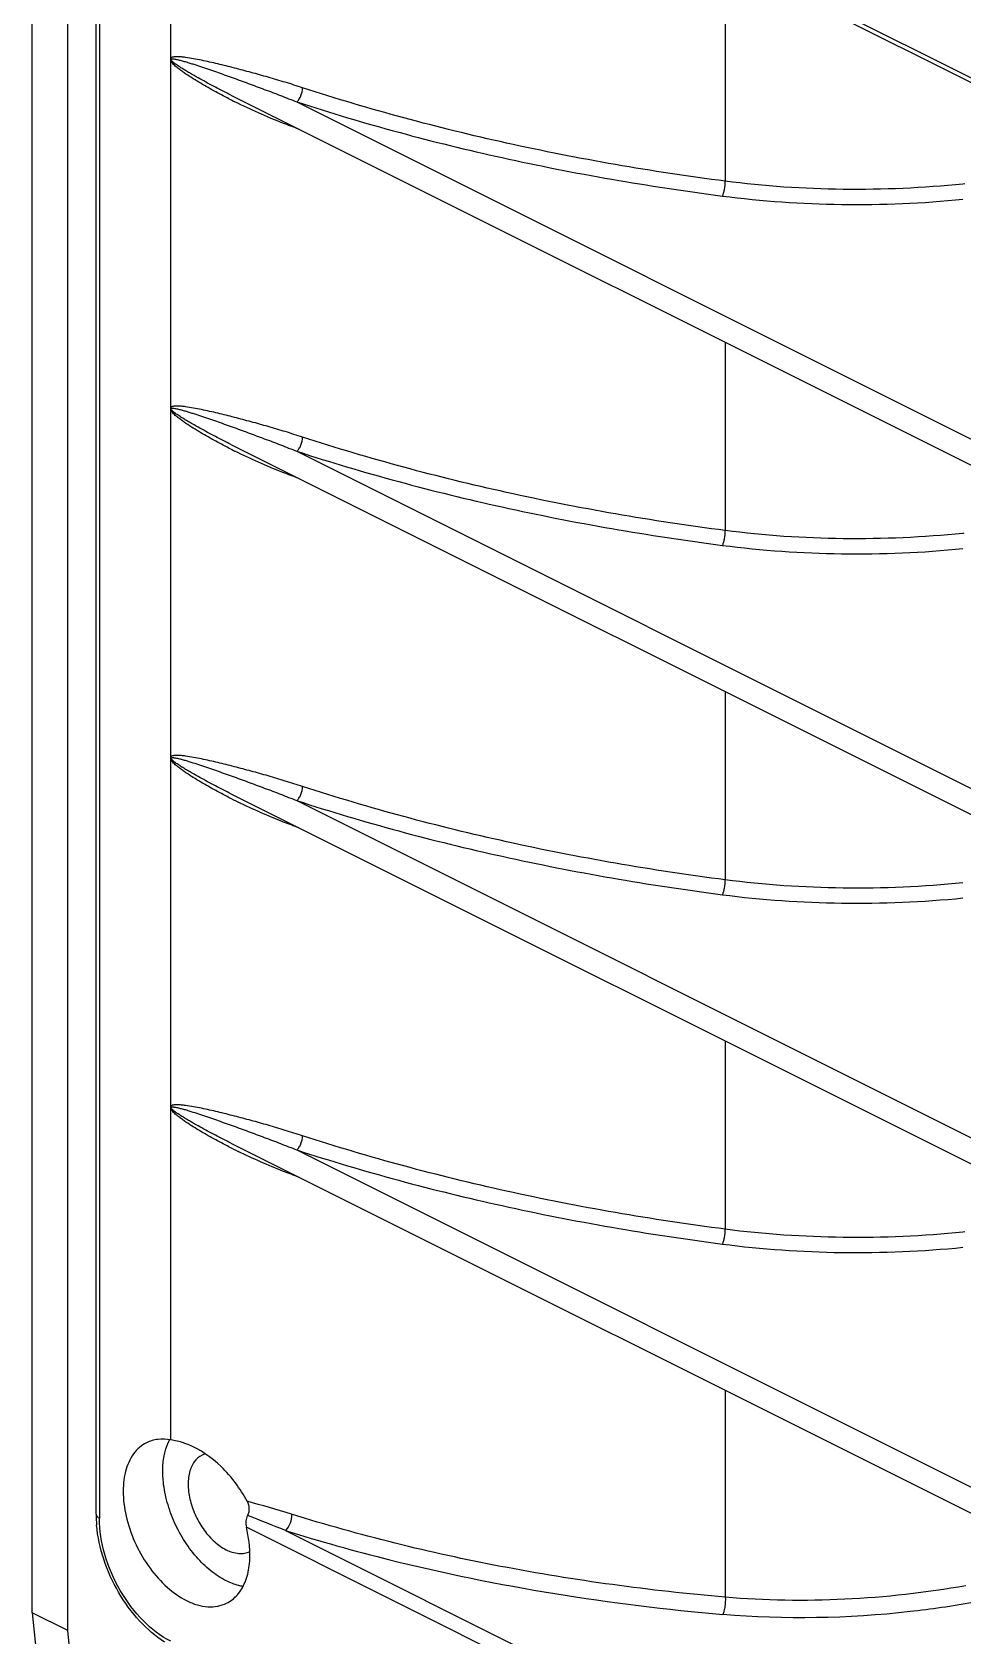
# Model space of a CAD drawing. Header units: millimetres. Extents: x 208114 to 212367, y 170574 to 176275.
# Drawn here: x 211387.2 to 211430.4, y 175258.6 to 175333.1 of the extents above; entities that cross this region are included whole.
import ezdxf

# ---------------------------------------------------------------- set-up
doc = ezdxf.new("R2010")
doc.units = ezdxf.units.MM
doc.header["$LTSCALE"] = 10

msp = doc.modelspace()

# ---------------------------------------------------------------- linework, layer by layer
for p, q in [((211387.224, 175259.702), (211387.224, 175372.296)), ((211388.879, 175258.875), (211388.879, 175354.534)), ((211390.198, 175264.276), (211390.198, 175354.351)), ((211390.35, 175354.167), (211390.35, 175264.092)), ((211393.66, 175331.854), (211393.66, 175347.222)), ((211397.172, 175347.764), (211460.752, 175315.974)), ((211397.19, 175347.541), (211460.887, 175315.692)), ((211419.4, 175336.436), (211419.4, 175326.145)), ((211393.66, 175315.641), (211393.66, 175331.736)), ((211396.455, 175330.141), (211461.792, 175297.472)), ((211399.512, 175329.825), (211459.245, 175299.959)), ((211430.52, 175326.021), (211430.433, 175326.012)), ((211419.4, 175318.668), (211419.4, 175309.932)), ((211393.66, 175299.427), (211393.66, 175315.522)), ((211396.455, 175313.927), (211461.792, 175281.258)), ((211399.512, 175313.612), (211459.245, 175283.745)), ((211430.481, 175309.803), (211430.433, 175309.799)), ((211419.4, 175302.455), (211419.4, 175293.718)), ((211393.66, 175283.214), (211393.66, 175299.309)), ((211396.455, 175297.714), (211461.792, 175265.045)), ((211399.512, 175297.398), (211459.245, 175267.532)), ((211419.4, 175286.241), (211419.4, 175277.505)), ((211393.66, 175267.727), (211393.66, 175283.095)), ((211396.455, 175281.5), (211461.792, 175248.832)), ((211399.512, 175281.185), (211459.245, 175251.318)), ((211430.52, 175277.381), (211430.433, 175277.372)), ((211419.4, 175270.028), (211419.4, 175260.426)), ((211460.752, 175231.884), (211397.172, 175263.674)), ((211398.992, 175263.52), (211459.553, 175233.239)), ((211387.224, 175259.702), (211397.315, 175164.404)), ((211388.879, 175258.875), (211387.224, 175259.702)), ((211398.43, 175168.671), (211388.879, 175258.875))]:
    msp.add_line(p, q)
for centre, radius, start, end in [((211409.238, 175355.242), 28.362, 243.0052, 243.63744), ((211409.238, 175339.029), 28.362, 243.0052, 243.63744), ((211409.317, 175322.972), 28.538, 243.00515, 243.96747), ((211409.317, 175306.759), 28.538, 243.00515, 243.96747), ((211395.541, 175266.176), 0.946, 107.07372, 116.55289), ((211383.54, 175213.918), 52.76, 72.65522, 74.99279), ((211395.787, 175264.277), 5.589, 180.00839, 181.93954), ((211396.159, 175264.29), 5.961, 181.95103, 185.0449), ((211352.501, 175149.143), 123.464, 67.88017, 68.76296)]:
    msp.add_arc(centre, radius, start, end)
msp.add_ellipse((211596.402, 175218.463), major_axis=(244.112, -150.87), ratio=0.08152, start_param=8.448011, end_param=8.931428)
for points, knots in [([(211469.963, 175330.926), (211461.762, 175333.405), (211446.017, 175338.799), (211423.909, 175348.514), (211404.28, 175359.487), (211392.543, 175367.896), (211387.224, 175372.296)], [0, 0, 0, 0, 0.276205, 0.535916, 0.777475, 1, 1, 1, 1]), ([(211399.782, 175330.48), (211399.515, 175330.568), (211398.983, 175330.735), (211398.186, 175330.971), (211397.398, 175331.192), (211396.62, 175331.398), (211395.977, 175331.558), (211395.468, 175331.676), (211395.09, 175331.758), (211394.717, 175331.832), (211394.408, 175331.883), (211394.164, 175331.912), (211393.985, 175331.924), (211393.838, 175331.922), (211393.728, 175331.901), (211393.676, 175331.875), (211393.66, 175331.854)], [0, 0, 0, 0, 0.133407, 0.264774, 0.394151, 0.521525, 0.646783, 0.708536, 0.769615, 0.829886, 0.889086, 0.918117, 0.946568, 0.974073, 0.987255, 1, 1, 1, 1]), ([(211393.676, 175331.788), (211393.674, 175331.793), (211393.664, 175331.814), (211393.66, 175331.837), (211393.66, 175331.854)], [0, 0, 0, 0, 0.264046, 1, 1, 1, 1]), ([(211393.66, 175331.736), (211393.66, 175331.741), (211393.661, 175331.759), (211393.666, 175331.779), (211393.676, 175331.788)], [0, 0, 0, 0, 0.28426, 1, 1, 1, 1]), ([(211396.364, 175329.97), (211396.128, 175330.09), (211395.775, 175330.276), (211395.311, 175330.536), (211394.965, 175330.738), (211394.622, 175330.949), (211394.339, 175331.135), (211394.117, 175331.294), (211393.952, 175331.421), (211393.818, 175331.537), (211393.719, 175331.642), (211393.676, 175331.702), (211393.66, 175331.736)], [0, 0, 0, 0, 0.24482, 0.367629, 0.49086, 0.614739, 0.739715, 0.802902, 0.866878, 0.932207, 0.96576, 1, 1, 1, 1]), ([(211396.455, 175330.141), (211396.334, 175330.201), (211396.093, 175330.323), (211395.732, 175330.509), (211395.373, 175330.699), (211395.016, 175330.894), (211394.72, 175331.06), (211394.485, 175331.197), (211394.309, 175331.302), (211394.134, 175331.41), (211393.991, 175331.504), (211393.878, 175331.583), (211393.796, 175331.645), (211393.731, 175331.701), (211393.69, 175331.748), (211393.675, 175331.776), (211393.676, 175331.788)], [0, 0, 0, 0, 0.124862, 0.249815, 0.374884, 0.500113, 0.625581, 0.688447, 0.751438, 0.814595, 0.877966, 0.909749, 0.941524, 0.973012, 0.988354, 1, 1, 1, 1]), ([(211393.676, 175331.788), (211393.676, 175331.797), (211393.693, 175331.816), (211393.727, 175331.82), (211393.764, 175331.821), (211393.819, 175331.816), (211393.889, 175331.805), (211394.004, 175331.781), (211394.15, 175331.745), (211394.328, 175331.695), (211394.506, 175331.641), (211394.747, 175331.566), (211395.049, 175331.467), (211395.413, 175331.344), (211395.779, 175331.218), (211396.146, 175331.088), (211396.64, 175330.912), (211397.259, 175330.686), (211398.007, 175330.408), (211398.759, 175330.122), (211399.261, 175329.925), (211399.512, 175329.825)], [0, 0, 0, 0, 0.004451, 0.010035, 0.016211, 0.022692, 0.036383, 0.050572, 0.079747, 0.109541, 0.139718, 0.170168, 0.231659, 0.293741, 0.356287, 0.419228, 0.482523, 0.610083, 0.738861, 0.868828, 1, 1, 1, 1]), ([(211399.511, 175329.825), (211399.551, 175329.857), (211399.627, 175329.947), (211399.739, 175330.162), (211399.784, 175330.354), (211399.783, 175330.48)], [0, 0, 0, 0, 0.211639, 0.479063, 1, 1, 1, 1]), ([(211419.4, 175326.145), (211415.993, 175326.588), (211409.377, 175327.729), (211402.89, 175329.467), (211399.782, 175330.48)], [0, 0, 0, 0, 0.51247, 1, 1, 1, 1]), ([(211399.61, 175328.563), (211399.357, 175328.653), (211398.351, 175329.032), (211397.367, 175329.471), (211396.644, 175329.829)], [0, 0, 0, 0, 0.249246, 1, 1, 1, 1]), ([(211399.512, 175329.825), (211402.641, 175328.804), (211409.175, 175327.053), (211415.838, 175325.904), (211419.269, 175325.458)], [0, 0, 0, 0, 0.487534, 1, 1, 1, 1]), ([(211419.268, 175325.457), (211419.29, 175325.497), (211419.329, 175325.599), (211419.385, 175325.828), (211419.404, 175326.018), (211419.4, 175326.145)], [0, 0, 0, 0, 0.194038, 0.459924, 1, 1, 1, 1]), ([(211419.269, 175325.457), (211421.101, 175325.219), (211424.83, 175324.963), (211428.563, 175325.122), (211430.433, 175325.306)], [0, 0, 0, 0, 0.495815, 1, 1, 1, 1]), ([(211430.433, 175326.012), (211428.585, 175325.825), (211424.896, 175325.661), (211421.212, 175325.911), (211419.4, 175326.145)], [0, 0, 0, 0, 0.504164, 1, 1, 1, 1]), ([(211399.782, 175314.267), (211399.515, 175314.354), (211398.983, 175314.522), (211398.186, 175314.758), (211397.398, 175314.979), (211396.62, 175315.185), (211395.977, 175315.345), (211395.468, 175315.463), (211395.09, 175315.545), (211394.717, 175315.618), (211394.408, 175315.669), (211394.164, 175315.698), (211393.985, 175315.711), (211393.838, 175315.709), (211393.728, 175315.688), (211393.676, 175315.661), (211393.66, 175315.64)], [0, 0, 0, 0, 0.133407, 0.264774, 0.394151, 0.521525, 0.646783, 0.708536, 0.769615, 0.829886, 0.889086, 0.918117, 0.946568, 0.974073, 0.987255, 1, 1, 1, 1]), ([(211393.676, 175315.575), (211393.673, 175315.58), (211393.663, 175315.6), (211393.66, 175315.624), (211393.66, 175315.641)], [0, 0, 0, 0, 0.264105, 1, 1, 1, 1]), ([(211393.66, 175315.522), (211393.66, 175315.528), (211393.661, 175315.546), (211393.666, 175315.566), (211393.676, 175315.575)], [0, 0, 0, 0, 0.28426, 1, 1, 1, 1]), ([(211396.364, 175313.756), (211396.128, 175313.877), (211395.775, 175314.063), (211395.311, 175314.322), (211394.965, 175314.524), (211394.622, 175314.736), (211394.339, 175314.922), (211394.117, 175315.08), (211393.952, 175315.208), (211393.818, 175315.324), (211393.719, 175315.429), (211393.676, 175315.489), (211393.66, 175315.522)], [0, 0, 0, 0, 0.24482, 0.367629, 0.49086, 0.614739, 0.739715, 0.802902, 0.866878, 0.932207, 0.96576, 1, 1, 1, 1]), ([(211396.455, 175313.927), (211396.334, 175313.988), (211396.093, 175314.11), (211395.732, 175314.296), (211395.373, 175314.486), (211395.016, 175314.68), (211394.72, 175314.847), (211394.485, 175314.983), (211394.309, 175315.088), (211394.134, 175315.196), (211393.991, 175315.29), (211393.878, 175315.369), (211393.796, 175315.431), (211393.731, 175315.487), (211393.69, 175315.534), (211393.675, 175315.562), (211393.676, 175315.575)], [0, 0, 0, 0, 0.124862, 0.249815, 0.374884, 0.500113, 0.625581, 0.688447, 0.751438, 0.814595, 0.877966, 0.909749, 0.941524, 0.973012, 0.988354, 1, 1, 1, 1]), ([(211393.676, 175315.575), (211393.676, 175315.584), (211393.693, 175315.603), (211393.727, 175315.606), (211393.764, 175315.608), (211393.819, 175315.603), (211393.889, 175315.592), (211394.004, 175315.568), (211394.15, 175315.531), (211394.328, 175315.481), (211394.506, 175315.428), (211394.747, 175315.353), (211395.049, 175315.254), (211395.413, 175315.131), (211395.779, 175315.004), (211396.146, 175314.875), (211396.64, 175314.699), (211397.259, 175314.473), (211398.007, 175314.195), (211398.759, 175313.908), (211399.261, 175313.712), (211399.512, 175313.612)], [0, 0, 0, 0, 0.004451, 0.010035, 0.016211, 0.022692, 0.036383, 0.050572, 0.079747, 0.109541, 0.139718, 0.170168, 0.231659, 0.293741, 0.356287, 0.419228, 0.482523, 0.610083, 0.738861, 0.868828, 1, 1, 1, 1]), ([(211399.61, 175312.349), (211399.357, 175312.439), (211398.351, 175312.818), (211397.367, 175313.257), (211396.644, 175313.616)], [0, 0, 0, 0, 0.249246, 1, 1, 1, 1]), ([(211399.511, 175313.611), (211399.551, 175313.644), (211399.627, 175313.734), (211399.739, 175313.948), (211399.784, 175314.141), (211399.783, 175314.267)], [0, 0, 0, 0, 0.211639, 0.479063, 1, 1, 1, 1]), ([(211399.512, 175313.611), (211402.641, 175312.591), (211409.175, 175310.84), (211415.838, 175309.69), (211419.269, 175309.245)], [0, 0, 0, 0, 0.487534, 1, 1, 1, 1]), ([(211419.4, 175309.932), (211415.993, 175310.374), (211409.377, 175311.515), (211402.89, 175313.254), (211399.782, 175314.267)], [0, 0, 0, 0, 0.51247, 1, 1, 1, 1]), ([(211419.268, 175309.244), (211419.29, 175309.284), (211419.329, 175309.385), (211419.385, 175309.614), (211419.404, 175309.805), (211419.4, 175309.932)], [0, 0, 0, 0, 0.194036, 0.45992, 1, 1, 1, 1]), ([(211430.433, 175309.799), (211428.585, 175309.612), (211424.896, 175309.448), (211421.212, 175309.697), (211419.4, 175309.932)], [0, 0, 0, 0, 0.504164, 1, 1, 1, 1]), ([(211419.269, 175309.244), (211421.101, 175309.005), (211424.83, 175308.749), (211428.563, 175308.908), (211430.433, 175309.093)], [0, 0, 0, 0, 0.495816, 1, 1, 1, 1]), ([(211399.782, 175298.053), (211399.515, 175298.141), (211398.983, 175298.308), (211398.186, 175298.544), (211397.398, 175298.765), (211396.62, 175298.972), (211395.977, 175299.131), (211395.468, 175299.249), (211395.09, 175299.331), (211394.717, 175299.405), (211394.408, 175299.456), (211394.164, 175299.485), (211393.985, 175299.497), (211393.838, 175299.495), (211393.728, 175299.474), (211393.676, 175299.448), (211393.66, 175299.427)], [0, 0, 0, 0, 0.133407, 0.264774, 0.394151, 0.521525, 0.646783, 0.708536, 0.769615, 0.829886, 0.889086, 0.918117, 0.946568, 0.974073, 0.987255, 1, 1, 1, 1]), ([(211393.676, 175299.361), (211393.673, 175299.366), (211393.663, 175299.387), (211393.66, 175299.41), (211393.66, 175299.427)], [0, 0, 0, 0, 0.264097, 1, 1, 1, 1]), ([(211393.66, 175299.309), (211393.66, 175299.314), (211393.661, 175299.332), (211393.666, 175299.352), (211393.676, 175299.361)], [0, 0, 0, 0, 0.284275, 1, 1, 1, 1]), ([(211396.363, 175297.543), (211396.127, 175297.664), (211395.775, 175297.849), (211395.311, 175298.109), (211394.965, 175298.311), (211394.621, 175298.522), (211394.339, 175298.708), (211394.117, 175298.867), (211393.952, 175298.994), (211393.818, 175299.11), (211393.719, 175299.215), (211393.676, 175299.275), (211393.66, 175299.309)], [0, 0, 0, 0, 0.244819, 0.367628, 0.490859, 0.614738, 0.739714, 0.802901, 0.866878, 0.932207, 0.96576, 1, 1, 1, 1]), ([(211396.455, 175297.714), (211396.334, 175297.774), (211396.093, 175297.896), (211395.732, 175298.082), (211395.373, 175298.273), (211395.016, 175298.467), (211394.72, 175298.633), (211394.485, 175298.77), (211394.309, 175298.875), (211394.134, 175298.983), (211393.991, 175299.077), (211393.878, 175299.156), (211393.796, 175299.218), (211393.731, 175299.274), (211393.69, 175299.321), (211393.675, 175299.349), (211393.676, 175299.361)], [0, 0, 0, 0, 0.124862, 0.249816, 0.374885, 0.500113, 0.625581, 0.688448, 0.751439, 0.814596, 0.877967, 0.90975, 0.941525, 0.973013, 0.988355, 1, 1, 1, 1]), ([(211393.676, 175299.361), (211393.676, 175299.37), (211393.693, 175299.389), (211393.727, 175299.393), (211393.764, 175299.394), (211393.819, 175299.389), (211393.889, 175299.378), (211394.004, 175299.355), (211394.15, 175299.318), (211394.328, 175299.268), (211394.506, 175299.214), (211394.747, 175299.139), (211395.049, 175299.041), (211395.413, 175298.918), (211395.779, 175298.791), (211396.146, 175298.661), (211396.64, 175298.485), (211397.259, 175298.259), (211398.007, 175297.981), (211398.759, 175297.695), (211399.261, 175297.498), (211399.512, 175297.398)], [0, 0, 0, 0, 0.004451, 0.010034, 0.01621, 0.022692, 0.036383, 0.050571, 0.079746, 0.10954, 0.139718, 0.170168, 0.231658, 0.29374, 0.356287, 0.419228, 0.482523, 0.610083, 0.738861, 0.868828, 1, 1, 1, 1]), ([(211399.511, 175297.398), (211399.551, 175297.43), (211399.627, 175297.52), (211399.739, 175297.735), (211399.784, 175297.927), (211399.783, 175298.053)], [0, 0, 0, 0, 0.211639, 0.479063, 1, 1, 1, 1]), ([(211419.4, 175293.718), (211415.993, 175294.161), (211409.377, 175295.302), (211402.89, 175297.04), (211399.782, 175298.053)], [0, 0, 0, 0, 0.51247, 1, 1, 1, 1]), ([(211399.61, 175296.136), (211399.37, 175296.221), (211398.415, 175296.58), (211397.48, 175296.993), (211396.792, 175297.329)], [0, 0, 0, 0, 0.249274, 1, 1, 1, 1]), ([(211399.512, 175297.398), (211402.641, 175296.377), (211409.175, 175294.626), (211415.838, 175293.477), (211419.269, 175293.031)], [0, 0, 0, 0, 0.487534, 1, 1, 1, 1]), ([(211419.268, 175293.03), (211419.29, 175293.07), (211419.329, 175293.172), (211419.385, 175293.401), (211419.404, 175293.591), (211419.4, 175293.718)], [0, 0, 0, 0, 0.19404, 0.459927, 1, 1, 1, 1]), ([(211430.433, 175293.585), (211428.585, 175293.398), (211424.896, 175293.234), (211421.212, 175293.484), (211419.4, 175293.718)], [0, 0, 0, 0, 0.504164, 1, 1, 1, 1]), ([(211419.269, 175293.03), (211421.102, 175292.792), (211424.83, 175292.536), (211428.563, 175292.695), (211430.433, 175292.879)], [0, 0, 0, 0, 0.495814, 1, 1, 1, 1]), ([(211399.782, 175281.84), (211399.515, 175281.927), (211398.983, 175282.095), (211398.186, 175282.331), (211397.398, 175282.552), (211396.62, 175282.758), (211395.977, 175282.918), (211395.468, 175283.036), (211395.09, 175283.118), (211394.717, 175283.191), (211394.408, 175283.242), (211394.164, 175283.271), (211393.985, 175283.284), (211393.838, 175283.282), (211393.728, 175283.261), (211393.676, 175283.234), (211393.66, 175283.213)], [0, 0, 0, 0, 0.133407, 0.264774, 0.394151, 0.521525, 0.646783, 0.708536, 0.769615, 0.829886, 0.889086, 0.918117, 0.946568, 0.974073, 0.987255, 1, 1, 1, 1]), ([(211393.676, 175283.148), (211393.673, 175283.153), (211393.663, 175283.174), (211393.66, 175283.197), (211393.66, 175283.214)], [0, 0, 0, 0, 0.264098, 1, 1, 1, 1]), ([(211393.66, 175283.095), (211393.66, 175283.101), (211393.661, 175283.119), (211393.666, 175283.139), (211393.676, 175283.148)], [0, 0, 0, 0, 0.284268, 1, 1, 1, 1]), ([(211396.363, 175281.33), (211396.127, 175281.45), (211395.775, 175281.636), (211395.311, 175281.895), (211394.965, 175282.097), (211394.621, 175282.309), (211394.339, 175282.495), (211394.117, 175282.654), (211393.952, 175282.781), (211393.818, 175282.897), (211393.719, 175283.002), (211393.676, 175283.062), (211393.66, 175283.095)], [0, 0, 0, 0, 0.244819, 0.367628, 0.490859, 0.614738, 0.739714, 0.802901, 0.866878, 0.932207, 0.96576, 1, 1, 1, 1]), ([(211396.455, 175281.5), (211396.334, 175281.561), (211396.093, 175281.683), (211395.732, 175281.869), (211395.373, 175282.059), (211395.016, 175282.253), (211394.72, 175282.42), (211394.485, 175282.556), (211394.309, 175282.661), (211394.134, 175282.77), (211393.991, 175282.863), (211393.878, 175282.942), (211393.796, 175283.004), (211393.731, 175283.061), (211393.69, 175283.107), (211393.675, 175283.135), (211393.676, 175283.148)], [0, 0, 0, 0, 0.124862, 0.249816, 0.374885, 0.500113, 0.625581, 0.688448, 0.751439, 0.814596, 0.877967, 0.90975, 0.941525, 0.973013, 0.988355, 1, 1, 1, 1]), ([(211393.676, 175283.148), (211393.676, 175283.157), (211393.693, 175283.176), (211393.727, 175283.179), (211393.764, 175283.181), (211393.819, 175283.176), (211393.889, 175283.165), (211394.004, 175283.141), (211394.15, 175283.104), (211394.328, 175283.055), (211394.506, 175283.001), (211394.747, 175282.926), (211395.049, 175282.827), (211395.413, 175282.704), (211395.779, 175282.577), (211396.146, 175282.448), (211396.64, 175282.272), (211397.259, 175282.046), (211398.007, 175281.768), (211398.759, 175281.481), (211399.261, 175281.285), (211399.512, 175281.185)], [0, 0, 0, 0, 0.004451, 0.010034, 0.01621, 0.022692, 0.036383, 0.050571, 0.079746, 0.10954, 0.139718, 0.170168, 0.231658, 0.29374, 0.356287, 0.419228, 0.482523, 0.610083, 0.738861, 0.868828, 1, 1, 1, 1]), ([(211399.511, 175281.184), (211399.551, 175281.217), (211399.627, 175281.307), (211399.739, 175281.522), (211399.784, 175281.714), (211399.783, 175281.84)], [0, 0, 0, 0, 0.211639, 0.479063, 1, 1, 1, 1]), ([(211419.4, 175277.505), (211415.993, 175277.947), (211409.377, 175279.088), (211402.89, 175280.827), (211399.782, 175281.84)], [0, 0, 0, 0, 0.51247, 1, 1, 1, 1]), ([(211399.61, 175279.922), (211399.37, 175280.008), (211398.415, 175280.366), (211397.48, 175280.78), (211396.792, 175281.116)], [0, 0, 0, 0, 0.249274, 1, 1, 1, 1]), ([(211399.512, 175281.184), (211402.641, 175280.164), (211409.175, 175278.413), (211415.838, 175277.263), (211419.269, 175276.818)], [0, 0, 0, 0, 0.487534, 1, 1, 1, 1]), ([(211419.268, 175276.817), (211419.29, 175276.857), (211419.329, 175276.958), (211419.385, 175277.187), (211419.404, 175277.378), (211419.4, 175277.505)], [0, 0, 0, 0, 0.194038, 0.459924, 1, 1, 1, 1]), ([(211430.433, 175277.372), (211428.585, 175277.185), (211424.896, 175277.021), (211421.212, 175277.27), (211419.4, 175277.505)], [0, 0, 0, 0, 0.504164, 1, 1, 1, 1]), ([(211419.269, 175276.817), (211421.101, 175276.578), (211424.83, 175276.322), (211428.563, 175276.481), (211430.433, 175276.666)], [0, 0, 0, 0, 0.495815, 1, 1, 1, 1]), ([(211392.535, 175267.592), (211392.418, 175267.534), (211392.193, 175267.383), (211391.81, 175266.96), (211391.498, 175266.217), (211391.413, 175265.168), (211391.592, 175264.011), (211392.018, 175262.844), (211392.655, 175261.768), (211393.445, 175260.877), (211394.073, 175260.429), (211394.395, 175260.268)], [0, 0, 0, 0, 0.04496, 0.091614, 0.194499, 0.314351, 0.449366, 0.593471, 0.73856, 0.876297, 1, 1, 1, 1]), ([(211393.66, 175267.727), (211393.465, 175267.763), (211393.076, 175267.784), (211392.7, 175267.675), (211392.535, 175267.592)], [0, 0, 0, 0, 0.516978, 1, 1, 1, 1]), ([(211396.234, 175261.187), (211395.98, 175261.314), (211395.481, 175261.647), (211394.579, 175262.536), (211393.879, 175263.675), (211393.447, 175264.925), (211393.238, 175266.103), (211393.307, 175267.003), (211393.509, 175267.511)], [0, 0, 0, 0, 0.115248, 0.241884, 0.513154, 0.648828, 0.777731, 1, 1, 1, 1]), ([(211393.509, 175267.511), (211393.517, 175267.531), (211393.549, 175267.607), (211393.584, 175267.682), (211393.613, 175267.737)], [0, 0, 0, 0, 0.254024, 1, 1, 1, 1]), ([(211394.466, 175267.509), (211394.398, 175267.537), (211394.137, 175267.634), (211393.864, 175267.701), (211393.66, 175267.727)], [0, 0, 0, 0, 0.26086, 1, 1, 1, 1]), ([(211397.202, 175264.879), (211396.893, 175265.473), (211396.112, 175266.52), (211395.034, 175267.278), (211394.466, 175267.509)], [0, 0, 0, 0, 0.521625, 1, 1, 1, 1]), ([(211395.118, 175267.023), (211394.975, 175266.952), (211394.711, 175266.716), (211394.496, 175266.198), (211394.444, 175265.568), (211394.552, 175264.874), (211394.808, 175264.174), (211395.19, 175263.529), (211395.664, 175262.994), (211396.041, 175262.725), (211396.234, 175262.628)], [0, 0, 0, 0, 0.091014, 0.193965, 0.313893, 0.448995, 0.593192, 0.738377, 0.876216, 1, 1, 1, 1]), ([(211397.202, 175264.879), (211397.255, 175264.777), (211397.32, 175264.553), (211397.275, 175264.32), (211397.223, 175264.223)], [0, 0, 0, 0, 0.51087, 1, 1, 1, 1]), ([(211390.198, 175264.276), (211390.198, 175264.24), (211390.237, 175264.158), (211390.308, 175264.113), (211390.35, 175264.092)], [0, 0, 0, 0, 0.43201, 1, 1, 1, 1]), ([(211393.379, 175258.339), (211392.949, 175258.613), (211392.142, 175259.319), (211391.187, 175260.64), (211390.505, 175262.149), (211390.268, 175263.232), (211390.221, 175263.766)], [0, 0, 0, 0, 0.23632, 0.491277, 0.751025, 1, 1, 1, 1]), ([(211393.66, 175258.384), (211393.189, 175258.619), (211392.29, 175259.323), (211391.252, 175260.719), (211390.545, 175262.352), (211390.35, 175263.527), (211390.35, 175264.092)], [0, 0, 0, 0, 0.229685, 0.488215, 0.753197, 1, 1, 1, 1]), ([(211397.223, 175264.223), (211397.18, 175264.142), (211397.134, 175263.955), (211397.149, 175263.766), (211397.172, 175263.674)], [0, 0, 0, 0, 0.491734, 1, 1, 1, 1]), ([(211397.323, 175262.759), (211397.317, 175262.834), (211397.286, 175263.142), (211397.228, 175263.447), (211397.172, 175263.674)], [0, 0, 0, 0, 0.243644, 1, 1, 1, 1]), ([(211399.276, 175264.277), (211399.28, 175264.136), (211399.223, 175263.861), (211399.086, 175263.613), (211398.991, 175263.52)], [0, 0, 0, 0, 0.514917, 1, 1, 1, 1]), ([(211419.4, 175260.426), (211415.904, 175260.729), (211409.111, 175261.645), (211402.45, 175263.284), (211399.269, 175264.279)], [0, 0, 0, 0, 0.512878, 1, 1, 1, 1]), ([(211398.992, 175263.52), (211400.573, 175263.025), (211407.218, 175261.167), (211414.07, 175260.082), (211419.291, 175259.627)], [0, 0, 0, 0, 0.240165, 1, 1, 1, 1]), ([(211396.234, 175262.628), (211396.414, 175262.538), (211396.701, 175262.444), (211397.082, 175262.458), (211397.252, 175262.511), (211397.33, 175262.548)], [0, 0, 0, 0, 0.533987, 0.772428, 1, 1, 1, 1]), ([(211396.256, 175260.15), (211396.444, 175260.244), (211396.8, 175260.527), (211397.156, 175261.145), (211397.34, 175261.912), (211397.345, 175262.468), (211397.323, 175262.759)], [0, 0, 0, 0, 0.21262, 0.444263, 0.706103, 1, 1, 1, 1]), ([(211397.013, 175260.926), (211396.948, 175260.937), (211396.68, 175260.993), (211396.421, 175261.094), (211396.234, 175261.187)], [0, 0, 0, 0, 0.238009, 1, 1, 1, 1]), ([(211430.575, 175260.957), (211428.715, 175260.63), (211424.991, 175260.212), (211421.242, 175260.268), (211419.4, 175260.426)], [0, 0, 0, 0, 0.505344, 1, 1, 1, 1]), ([(211394.395, 175260.268), (211394.556, 175260.188), (211394.877, 175260.058), (211395.369, 175259.965), (211395.837, 175259.989), (211396.125, 175260.084), (211396.256, 175260.15)], [0, 0, 0, 0, 0.279135, 0.535363, 0.772884, 1, 1, 1, 1]), ([(211419.4, 175260.426), (211419.412, 175260.282), (211419.401, 175260.064), (211419.349, 175259.799), (211419.309, 175259.678), (211419.285, 175259.628)], [0, 0, 0, 0, 0.532025, 0.7968, 1, 1, 1, 1]), ([(211430.894, 175260.178), (211429.926, 175260.006), (211426.088, 175259.45), (211422.176, 175259.379), (211419.291, 175259.627)], [0, 0, 0, 0, 0.253313, 1, 1, 1, 1])]:
    msp.add_open_spline(points, degree=3, knots=knots)

doc.saveas('drawing.dxf')
